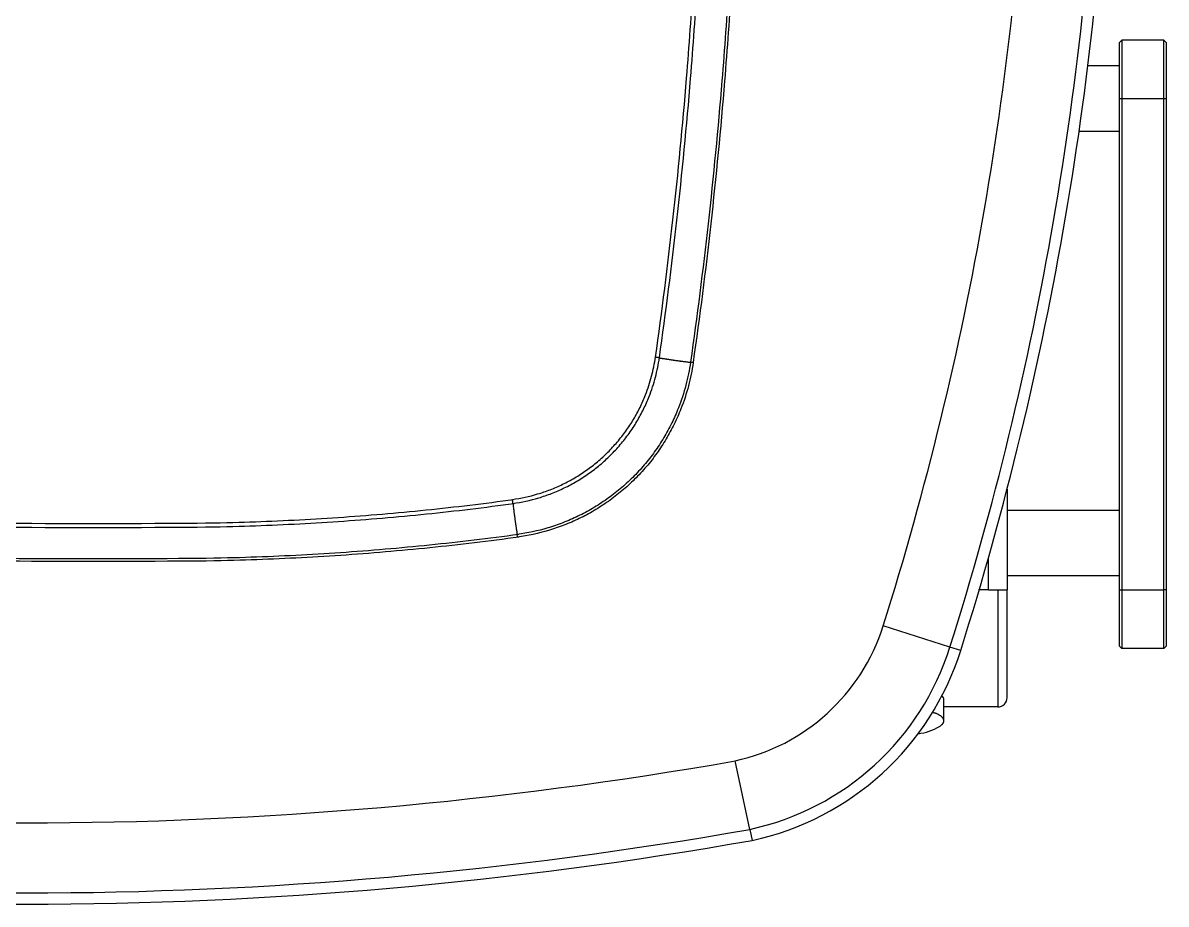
# Model space of a CAD drawing. Extents: x 2733443 to 3206532, y -1516114 to -1264405.
# Drawn here: x 2992776.5 to 2992988.2, y -1491565.1 to -1491401.9 of the extents above; entities that cross this region are included whole.
import ezdxf

# ---------------------------------------------------------------- set-up
doc = ezdxf.new("R2010")
doc.units = 0
doc.header["$MEASUREMENT"] = 0
doc.linetypes.add('1', pattern=[0, 0, 0])
doc.layers.get('0').update_dxf_attribs({"color": 250, "linetype": '1'})
doc.layers.add('furniture', color=33, linetype='Continuous')

# ---------------------------------------------------------------- blocks, each defined once
blk = doc.blocks.new('EQUIPMENT')
at = {"layer": 'furniture'}
for p, q in [((-38613.18, 10758.33), (-38613.61, 10757.9)), ((-38613.61, 10747.5), (-38613.61, 10757.9)), ((-38605.38, 10758.33), (-38613.18, 10758.33)), ((-38613.18, 10758.33), (-38613.18, 10747.5)), ((-38605.38, 10747.5), (-38605.38, 10758.33)), ((-38604.95, 10757.9), (-38605.38, 10758.33)), ((-38604.95, 10757.9), (-38604.95, 10747.5)), ((-38613.61, 10753.57), (-38619.44, 10753.57)), ((-38613.61, 10656.54), (-38613.61, 10747.5)), ((-38613.18, 10747.5), (-38613.61, 10747.5)), ((-38605.38, 10747.5), (-38613.18, 10747.5)), ((-38613.18, 10747.5), (-38613.18, 10656.54)), ((-38605.38, 10656.54), (-38605.38, 10747.5)), ((-38604.95, 10747.5), (-38605.38, 10747.5)), ((-38604.95, 10747.5), (-38604.95, 10656.54)), ((-38613.61, 10741.44), (-38621.06, 10741.44)), ((-38699.51, 10699.64), (-38699.49, 10699.64)), ((-38698.78, 10699.52), (-38698.61, 10699.5)), ((-38693.03, 10698.71), (-38693.01, 10698.7)), ((-38634.4, 10675.2), (-38634.4, 10656.54)), ((-38725.99, 10673.3), (-38725.99, 10673.28)), ((-38725.91, 10672.57), (-38725.89, 10672.39)), ((-38613.61, 10671.26), (-38634.4, 10671.26)), ((-38725.12, 10666.81), (-38725.12, 10666.79)), ((-38637.87, 10656.54), (-38637.87, 10662.45)), ((-38613.61, 10659.14), (-38634.4, 10659.14)), ((-38637.87, 10656.54), (-38639.67, 10656.54)), ((-38637.87, 10656.54), (-38636.13, 10656.54)), ((-38636.13, 10656.54), (-38634.4, 10656.54)), ((-38636.13, 10656.54), (-38636.13, 10634.88)), ((-38634.4, 10636.61), (-38634.4, 10656.54)), ((-38613.61, 10646.14), (-38613.61, 10656.54)), ((-38613.61, 10656.54), (-38613.18, 10656.54)), ((-38613.18, 10656.54), (-38605.38, 10656.54)), ((-38613.18, 10656.54), (-38613.18, 10645.71)), ((-38605.38, 10645.71), (-38605.38, 10656.54)), ((-38604.95, 10656.54), (-38605.38, 10656.54)), ((-38604.95, 10656.54), (-38604.95, 10646.14)), ((-38644.97, 10645.97), (-38657.35, 10649.88)), ((-38642.99, 10645.35), (-38644.97, 10645.97)), ((-38613.18, 10645.71), (-38613.61, 10646.14)), ((-38605.38, 10645.71), (-38613.18, 10645.71)), ((-38604.95, 10646.14), (-38605.38, 10645.71)), ((-38646.1, 10632.32), (-38646.1, 10636.18)), ((-38636.13, 10634.88), (-38646.1, 10634.88)), ((-38648.2, 10633.89), (-38647.99, 10633.82)), ((-38682.04, 10612.21), (-38684.77, 10624.9)), ((-38682.04, 10612.21), (-38681.6, 10610.18))]:
    blk.add_line(p, q, dxfattribs=at)
for centre, radius, start, end in [((-39221.31, 10827.86), 606.44, 342.48462, 358.09787), ((-39221.31, 10827.86), 591.38, 342.48462, 357.88966), ((-39221.31, 10827.86), 604.36, 342.48462, 357.88966), ((-38711.61, 10622.24), 78.34, 81.0841, 81.1027), ((-38711.56, 10622.64), 77.94, 81.0496, 81.0682), ((-38711.47, 10623.05), 77.52, 81.0506, 81.0694), ((-38711.41, 10623.39), 77.17, 81.0354, 81.0541), ((-38711.38, 10623.76), 76.8, 81.0006, 81.0194), ((-38711.29, 10624.17), 76.38, 80.9985, 81.0173), ((-38711.25, 10624.55), 76, 80.9635, 80.9824), ((-38711.16, 10624.94), 75.61, 80.9643, 80.9833), ((-38711.12, 10625.35), 75.19, 80.926, 80.9451), ((-38711.06, 10625.78), 74.75, 80.9041, 80.9232), ((-38710.97, 10626.19), 74.34, 80.9048, 80.924), ((-38710.93, 10626.57), 73.96, 80.863, 80.8823), ((-38710.83, 10627.05), 73.47, 80.8637, 80.883), ((-38710.75, 10627.6), 72.91, 80.8414, 80.8608), ((-38710.71, 10627.9), 72.61, 80.8157, 80.8352), ((-38710.71, 10627.93), 72.58, 80.79, 80.8094), ((-38710.54, 10628.94), 71.56, 80.7737, 80.7934), ((-38710.25, 10630.66), 69.81, 80.7638, 80.7839), ((-38710.48, 10629.41), 71.08, 80.7254, 80.745), ((-38711.1, 10625.42), 75.12, 80.7244, 80.7428), ((-38710.08, 10631.72), 68.74, 80.7009, 80.7213), ((-38708.46, 10641.72), 58.6, 80.6595, 80.6839), ((-38710.59, 10628.65), 71.85, 80.654, 80.6726), ((-38729.12, 10515.55), 186.46, 80.6735, 80.68), ((-38708.45, 10641.78), 58.55, 80.5881, 80.6145), ((-38707.31, 10648.54), 51.69, 80.5701, 80.6159), ((-38721.22, 10564.72), 136.66, 80.5506, 80.5732), ((-38681.96, 10800.3), 102.17, 260.6208, 260.7226), ((-38681.02, 10806.06), 108.01, 260.7226, 260.8205), ((-38680.27, 10810.62), 112.63, 260.8158, 260.9111), ((-38679.9, 10812.95), 114.99, 260.9121, 261.0068), ((-38679.44, 10815.8), 117.87, 261.0048, 261.0983), ((-38679, 10818.67), 120.78, 261.1006, 261.1929), ((-38678.57, 10821.41), 123.55, 261.1904, 261.2815), ((-38678.25, 10823.5), 125.67, 261.2835, 261.3739), ((-38677.93, 10825.56), 127.75, 261.3701, 261.4597), ((-38677.7, 10827.16), 129.37, 261.4616, 261.5506), ((-38677.47, 10828.64), 130.87, 261.5499, 261.6383), ((-38677.32, 10829.7), 131.93, 261.6378, 261.7257), ((-38677.22, 10830.39), 132.63, 261.7261, 261.8138), ((-38677.2, 10830.54), 132.79, 261.8164, 261.9041), ((-38677.15, 10830.89), 133.14, 261.9015, 261.9889), ((-38677.1, 10831.3), 133.55, 261.9922, 262.0792), ((-38677.31, 10829.74), 131.98, 262.0778, 262.1656), ((-38677.75, 10826.59), 128.79, 262.1683, 262.2581), ((-38677.52, 10828.24), 130.46, 262.2545, 262.3424), ((-38676.69, 10834.44), 136.72, 262.3437, 262.4265), ((-38678.31, 10822.45), 124.62, 262.4398, 262.5312), ((-38680.78, 10803.7), 105.71, 262.5365, 262.6456), ((-38678, 10824.48), 126.67, 262.6032, 262.6882), ((-38655.66, 10998.45), 302.07, 262.6852, 262.7173), ((-38681.29, 10799.45), 101.42, 262.8273, 262.9465), ((-38683.15, 10784.36), 86.22, 262.9428, 263.1532), ((-38667.25, 10914.24), 217.07, 263.072, 263.1802), ((-38699.67, 10642.08), 57.02, 83.2749, 83.291), ((-38699.72, 10641.63), 57.47, 83.2623, 83.2783), ((-38699.76, 10641.3), 57.8, 83.2425, 83.2584), ((-38699.8, 10640.98), 58.12, 83.23, 83.2459), ((-38699.83, 10640.67), 58.43, 83.214, 83.2298), ((-38699.87, 10640.35), 58.75, 83.1981, 83.2138), ((-38699.91, 10640.02), 59.08, 83.1822, 83.1979), ((-38699.95, 10639.72), 59.39, 83.1664, 83.182), ((-38699.99, 10639.43), 59.68, 83.147, 83.1626), ((-38700.02, 10639.1), 60.02, 83.1349, 83.1505), ((-38700.06, 10638.79), 60.32, 83.1157, 83.1312), ((-38700.1, 10638.46), 60.66, 83.1002, 83.1156), ((-38700.14, 10638.18), 60.94, 83.0847, 83.1001), ((-38700.16, 10637.98), 61.14, 83.0693, 83.0847), ((-38700.22, 10637.54), 61.59, 83.0503, 83.0656), ((-38700.3, 10636.89), 62.24, 83.0314, 83.0466), ((-38700.24, 10637.07), 62.05, 83.0496, 83.0648), ((-38700.19, 10637.9), 61.22, 82.9858, 83.0013), ((-38700.39, 10636.09), 63.04, 82.9975, 83.0125), ((-38700.9, 10631.75), 67.42, 82.9985, 83.0126), ((-38700.33, 10636.79), 62.35, 82.9442, 82.9596), ((-38699.26, 10645.26), 53.81, 82.9479, 82.9663), ((-38700.83, 10632.33), 66.84, 82.9555, 82.9694), ((-38714.4, 10522.88), 177.12, 82.9356, 82.9404), ((-38699.47, 10643.66), 55.42, 82.8783, 82.8978), ((-38698.78, 10649.05), 49.98, 82.8688, 82.9023), ((-38709.28, 10564.88), 134.81, 82.8636, 82.8799), ((-38804.46, 10663.67), 79.05, 6.9655, 6.9839), ((-38804.07, 10663.73), 78.66, 6.9361, 6.9546), ((-38803.68, 10663.76), 78.27, 6.9285, 6.947), ((-38803.29, 10663.82), 77.88, 6.9037, 6.9223), ((-38802.91, 10663.85), 77.5, 6.896, 6.9146), ((-38802.54, 10663.9), 77.12, 6.8687, 6.8874), ((-38802.12, 10663.96), 76.7, 6.8436, 6.8624), ((-38801.72, 10663.99), 76.3, 6.8381, 6.8569), ((-38801.29, 10664.05), 75.86, 6.8128, 6.8317), ((-38800.9, 10664.09), 75.47, 6.8049, 6.8238), ((-38800.43, 10664.17), 75, 6.7644, 6.7834), ((-38800.08, 10664.2), 74.65, 6.7563, 6.7754), ((-38799.57, 10664.26), 74.13, 6.733, 6.7522), ((-38799, 10664.31), 73.56, 6.7295, 6.7488), ((-38798.71, 10664.37), 73.26, 6.6861, 6.7054), ((-38798.68, 10664.36), 73.24, 6.6849, 6.7041), ((-38797.65, 10664.49), 72.19, 6.6564, 6.6759), ((-38795.89, 10664.68), 70.43, 6.6431, 6.6631), ((-38797.15, 10664.54), 71.7, 6.6251, 6.6446), ((-38801.23, 10664.07), 75.8, 6.6011, 6.6193), ((-38794.82, 10664.82), 69.34, 6.5765, 6.5967), ((-38784.66, 10665.99), 59.12, 6.5455, 6.5697), ((-38797.94, 10664.45), 72.49, 6.5419, 6.5604), ((-38912.72, 10651.25), 188.03, 6.5473, 6.5537), ((-38784.61, 10665.99), 59.07, 6.4837, 6.5099), ((-38777.72, 10666.77), 52.14, 6.4476, 6.493), ((-38862.89, 10657.12), 137.85, 6.4357, 6.4581), ((-38624.43, 10683.95), 102.11, 186.5022, 186.604), ((-38618.63, 10684.63), 107.95, 186.6051, 186.7031), ((-38614.04, 10685.16), 112.57, 186.6968, 186.7922), ((-38611.71, 10685.44), 114.92, 186.7957, 186.8904), ((-38608.85, 10685.78), 117.8, 186.8871, 186.9807), ((-38605.96, 10686.14), 120.71, 186.983, 187.0753), ((-38603.22, 10686.47), 123.47, 187.0729, 187.164), ((-38601.11, 10686.74), 125.6, 187.164, 187.2544), ((-38599.06, 10687), 127.67, 187.2526, 187.3422), ((-38597.44, 10687.21), 129.3, 187.3462, 187.4352), ((-38595.96, 10687.39), 130.79, 187.4307, 187.5191), ((-38594.91, 10687.54), 131.85, 187.5223, 187.6103), ((-38594.21, 10687.63), 132.55, 187.6084, 187.6962), ((-38594.06, 10687.66), 132.71, 187.6987, 187.7865), ((-38593.71, 10687.7), 133.06, 187.784, 187.8715), ((-38593.3, 10687.76), 133.48, 187.8737, 187.9607), ((-38594.86, 10687.55), 131.9, 187.963, 188.0509), ((-38598.01, 10687.1), 128.72, 188.0497, 188.1395), ((-38596.37, 10687.33), 130.38, 188.1392, 188.227), ((-38590.17, 10688.22), 136.64, 188.2251, 188.308), ((-38602.15, 10686.51), 124.54, 188.323, 188.4145), ((-38620.84, 10683.75), 105.64, 188.4181, 188.5273), ((-38600.12, 10686.77), 126.59, 188.488, 188.573), ((-38426.77, 10712.88), 301.89, 188.5692, 188.6013), ((-38625.07, 10683.08), 101.36, 188.7089, 188.8282), ((-38640.09, 10680.75), 86.16, 188.8272, 189.0377), ((-38510.9, 10700.98), 216.93, 188.9557, 189.0639), ((-38784.12, 10657.27), 59.77, 9.1537, 9.169), ((-38784.59, 10657.2), 60.24, 9.1291, 9.1444), ((-38785, 10657.15), 60.65, 9.1046, 9.1198), ((-38785.25, 10657.07), 60.92, 9.1204, 9.1356), ((-38785.61, 10657.06), 61.27, 9.0657, 9.0808), ((-38785.93, 10656.98), 61.6, 9.0767, 9.0917), ((-38786.27, 10656.93), 61.95, 9.0574, 9.0724), ((-38786.59, 10656.88), 62.27, 9.0382, 9.0531), ((-38786.92, 10656.83), 62.6, 9.019, 9.0339), ((-38787.23, 10656.79), 62.91, 9, 9.0148), ((-38787.58, 10656.74), 63.26, 8.981, 8.9958), ((-38787.92, 10656.65), 63.62, 8.992, 9.0068), ((-38788.21, 10656.61), 63.91, 8.9731, 8.9878), ((-38788.41, 10656.62), 64.11, 8.9245, 8.9392), ((-38788.87, 10656.51), 64.58, 8.9403, 8.9549), ((-38789.54, 10656.41), 65.26, 8.9263, 8.9408), ((-38789.35, 10656.45), 65.06, 8.903, 8.9176), ((-38788.51, 10656.57), 64.21, 8.8954, 8.9102), ((-38790.4, 10656.3), 66.12, 8.8596, 8.874), ((-38794.93, 10655.57), 70.71, 8.8675, 8.8809), ((-38789.67, 10656.38), 65.38, 8.8578, 8.8725), ((-38780.8, 10657.8), 56.4, 8.8097, 8.8272), ((-38794.34, 10655.67), 70.12, 8.8211, 8.8343), ((-38908.58, 10637.87), 185.73, 8.8366, 8.8411), ((-38782.47, 10657.52), 58.1, 8.7748, 8.7934), ((-38776.87, 10658.37), 52.43, 8.7613, 8.7931), ((-38864.76, 10644.83), 141.36, 8.7443, 8.7598), ((-38692.56, 10660.99), 36.92, 282.1734, 342.4846), ((-38692.56, 10660.99), 49.9, 282.1734, 342.4846), ((-38692.56, 10660.99), 51.98, 282.1734, 342.4846), ((-38636.13, 10636.61), 1.73, 270, 0), ((-38650.41, 10626.36), 7.85, 70.3964, 71.9907), ((-38650.21, 10626.98), 7.2, 68.5654, 70.2497), ((-38649.96, 10627.66), 6.47, 66.6313, 68.4407), ((-38649.64, 10628.46), 5.61, 64.3702, 66.372), ((-38649.32, 10629.17), 4.84, 61.9669, 64.1857), ((-38649.02, 10629.77), 4.16, 59.1938, 61.6445), ((-38648.72, 10630.32), 3.54, 56.2092, 58.9425), ((-38648.42, 10630.8), 2.97, 52.7056, 55.7658), ((-38648.13, 10631.2), 2.48, 48.8971, 52.3533), ((-38647.87, 10631.53), 2.05, 44.416, 48.3107), ((-38647.63, 10631.8), 1.69, 39.529, 43.9523), ((-38647.41, 10631.99), 1.4, 33.7967, 38.783), ((-38647.22, 10632.14), 1.17, 27.6035, 33.2445), ((-38646.96, 10632.36), 0.873, 328.6697, 335.4944), ((-38647.07, 10632.23), 0.988, 20.5033, 26.7831), ((-38646.93, 10632.34), 0.832, 335.5655, 342.4014), ((-38646.95, 10632.28), 0.856, 13.1414, 20.0573), ((-38646.83, 10632.32), 0.736, 342.0716, 349.6903), ((-38646.87, 10632.31), 0.774, 5.1343, 12.5067), ((-38646.8, 10632.32), 0.701, 349.0237, 356.9743), ((-38646.82, 10632.32), 0.72, 357.1708, 4.9426), ((-38652.16, 10640.25), 10.4, 277.1177, 300.1903), ((-38649.72, 10635.63), 5.18, 302.5822, 305.8628), ((-38647.59, 10632.84), 1.66, 302.6959, 310.2851), ((-38647.39, 10632.65), 1.39, 309.0516, 314.623), ((-38648.47, 10633.49), 2.76, 318.3042, 320.3613), ((-38647.29, 10632.53), 1.23, 319.7912, 324.7574), ((-38646.99, 10632.37), 0.898, 322.1195, 329.1801), ((-38816.21, 11371.88), 758.46, 260.02062, 279.97938), ((-38816.21, 11371.44), 770.99, 259.97796, 280.02204), ((-38816.21, 11371.37), 773, 259.97128, 280.02872)]:
    blk.add_arc(centre, radius, start, end, dxfattribs=at)
for points, knots in [([(-38699.51, 10699.64), (-38698.31, 10708.11), (-38697.23, 10716.6), (-38695.3, 10733.84), (-38694.45, 10742.58), (-38693.26, 10757.32), (-38692.84, 10763.29), (-38691.74, 10781.53), (-38691.26, 10793.8), (-38691.05, 10806.09)], [0, 0, 0, 0, 0.2400767, 0.2400767, 0.4866704, 0.4866704, 0.6547605, 0.6547605, 0.9993861, 0.9993861, 0.9993861, 0.9993861]), ([(-38698.78, 10699.52), (-38697.58, 10708), (-38696.5, 10716.5), (-38694.56, 10733.75), (-38693.72, 10742.5), (-38692.52, 10757.25), (-38692.1, 10763.23), (-38691, 10781.51), (-38690.52, 10793.81), (-38690.31, 10806.12)], [0, 0, 0, 0, 0.240077, 0.240077, 0.48667, 0.48667, 0.654761, 0.654761, 1, 1, 1, 1]), ([(-38684.49, 10806.02), (-38684.71, 10793.63), (-38685.19, 10781.24), (-38686.3, 10762.84), (-38686.72, 10756.82), (-38687.93, 10741.97), (-38688.78, 10733.16), (-38690.72, 10715.79), (-38691.81, 10707.24), (-38693.03, 10698.71)], [0, 0, 0, 0, 0.345239, 0.345239, 0.51333, 0.51333, 0.759923, 0.759923, 1, 1, 1, 1]), ([(-38684, 10806.02), (-38684.21, 10793.62), (-38684.69, 10781.23), (-38685.8, 10762.81), (-38686.23, 10756.79), (-38687.43, 10741.94), (-38688.29, 10733.12), (-38690.23, 10715.74), (-38691.32, 10707.19), (-38692.54, 10698.65)], [0, 0, 0, 0, 0.345239, 0.345239, 0.51333, 0.51333, 0.759923, 0.759923, 1, 1, 1, 1]), ([(-38725.99, 10673.3), (-38724.41, 10673.52), (-38722.85, 10673.86), (-38720.54, 10674.55), (-38719.76, 10674.81), (-38718.22, 10675.41), (-38717.45, 10675.75), (-38715.93, 10676.48), (-38715.19, 10676.88), (-38713.72, 10677.75), (-38713, 10678.21), (-38711.6, 10679.2), (-38710.91, 10679.73), (-38709.59, 10680.84), (-38708.95, 10681.43), (-38707.73, 10682.65), (-38707.14, 10683.28), (-38706.02, 10684.6), (-38705.49, 10685.28), (-38704.49, 10686.67), (-38704.02, 10687.39), (-38703.15, 10688.85), (-38702.74, 10689.6), (-38702, 10691.11), (-38701.67, 10691.88), (-38700.91, 10693.79), (-38700.53, 10694.96), (-38699.92, 10697.3), (-38699.68, 10698.47), (-38699.51, 10699.64)], [0, 0, 0, 0, 0.119244, 0.119244, 0.180746, 0.180746, 0.243289, 0.243289, 0.306691, 0.306691, 0.370754, 0.370754, 0.435264, 0.435264, 0.5, 0.5, 0.564736, 0.564736, 0.629246, 0.629246, 0.693309, 0.693309, 0.756711, 0.756711, 0.819254, 0.819254, 0.911064, 0.911064, 1, 1, 1, 1]), ([(-38725.91, 10672.57), (-38724.29, 10672.79), (-38722.69, 10673.13), (-38720.32, 10673.84), (-38719.52, 10674.11), (-38717.94, 10674.73), (-38717.16, 10675.07), (-38715.61, 10675.82), (-38714.84, 10676.23), (-38713.34, 10677.11), (-38712.6, 10677.59), (-38711.16, 10678.6), (-38710.46, 10679.14), (-38709.11, 10680.28), (-38708.46, 10680.88), (-38707.2, 10682.13), (-38706.6, 10682.78), (-38705.45, 10684.12), (-38704.91, 10684.82), (-38703.88, 10686.25), (-38703.4, 10686.98), (-38702.51, 10688.48), (-38702.1, 10689.24), (-38701.34, 10690.79), (-38700.99, 10691.57), (-38700.22, 10693.54), (-38699.82, 10694.73), (-38699.2, 10697.13), (-38698.96, 10698.32), (-38698.78, 10699.52)], [0, 0, 0, 0, 0.119244, 0.119244, 0.180746, 0.180746, 0.243289, 0.243289, 0.306691, 0.306691, 0.370754, 0.370754, 0.435264, 0.435264, 0.5, 0.5, 0.564736, 0.564736, 0.629246, 0.629246, 0.693309, 0.693309, 0.756711, 0.756711, 0.819254, 0.819254, 0.911064, 0.911064, 1, 1, 1, 1]), ([(-38693.03, 10698.71), (-38693.23, 10697.28), (-38693.51, 10695.87), (-38694.26, 10693.04), (-38694.72, 10691.62), (-38695.64, 10689.3), (-38696.04, 10688.37), (-38696.94, 10686.54), (-38697.43, 10685.64), (-38698.49, 10683.86), (-38699.06, 10683), (-38700.27, 10681.3), (-38700.92, 10680.48), (-38702.27, 10678.89), (-38702.98, 10678.12), (-38704.47, 10676.64), (-38705.24, 10675.93), (-38706.85, 10674.58), (-38707.67, 10673.95), (-38709.37, 10672.75), (-38710.25, 10672.18), (-38712.02, 10671.13), (-38712.93, 10670.65), (-38714.77, 10669.76), (-38715.69, 10669.36), (-38717.57, 10668.63), (-38718.51, 10668.31), (-38721.31, 10667.48), (-38723.21, 10667.07), (-38725.12, 10666.81)], [0, 0, 0, 0, 0.088936, 0.088936, 0.180746, 0.180746, 0.243289, 0.243289, 0.306691, 0.306691, 0.370754, 0.370754, 0.435264, 0.435264, 0.5, 0.5, 0.564736, 0.564736, 0.629246, 0.629246, 0.693309, 0.693309, 0.756711, 0.756711, 0.819254, 0.819254, 0.880756, 0.880756, 1, 1, 1, 1]), ([(-38692.54, 10698.65), (-38692.74, 10697.2), (-38693.03, 10695.77), (-38693.78, 10692.9), (-38694.25, 10691.47), (-38695.18, 10689.11), (-38695.59, 10688.17), (-38696.5, 10686.32), (-38697, 10685.4), (-38698.07, 10683.61), (-38698.65, 10682.73), (-38699.87, 10681.01), (-38700.52, 10680.18), (-38701.9, 10678.56), (-38702.62, 10677.78), (-38704.12, 10676.29), (-38704.91, 10675.57), (-38706.53, 10674.2), (-38707.37, 10673.56), (-38709.09, 10672.34), (-38709.97, 10671.77), (-38711.78, 10670.71), (-38712.69, 10670.22), (-38714.55, 10669.32), (-38715.49, 10668.91), (-38717.39, 10668.17), (-38718.35, 10667.85), (-38721.19, 10667), (-38723.1, 10666.58), (-38725.04, 10666.32)], [0, 0, 0, 0, 0.088936, 0.088936, 0.180746, 0.180746, 0.243289, 0.243289, 0.306691, 0.306691, 0.370754, 0.370754, 0.435264, 0.435264, 0.5, 0.5, 0.564736, 0.564736, 0.629246, 0.629246, 0.693309, 0.693309, 0.756711, 0.756711, 0.819254, 0.819254, 0.880756, 0.880756, 1, 1, 1, 1]), ([(-38906.54, 10672.57), (-38901.14, 10671.83), (-38895.73, 10671.19), (-38859.88, 10670.08), (-38854.44, 10669.61), (-38843.54, 10668.87), (-38838.08, 10668.59), (-38827.16, 10668.22), (-38821.69, 10668.13), (-38785.54, 10668.13), (-38780.07, 10668.22), (-38769.14, 10668.59), (-38763.69, 10668.87), (-38752.79, 10669.61), (-38747.35, 10670.07), (-38736.5, 10671.18), (-38731.09, 10671.83), (-38725.69, 10672.57)], [0, 0, 0, 0, 0.124748, 0.124748, 0.249711, 0.249711, 0.374819, 0.374819, 0.5, 0.5, 0.625181, 0.625181, 0.750289, 0.750289, 0.875252, 0.875252, 1, 1, 1, 1]), ([(-38906.42, 10673.3), (-38901.03, 10672.57), (-38895.63, 10671.92), (-38859.8, 10670.81), (-38854.37, 10670.35), (-38843.48, 10669.61), (-38838.04, 10669.33), (-38827.13, 10668.96), (-38821.67, 10668.87), (-38785.53, 10668.87), (-38780.07, 10668.96), (-38769.16, 10669.33), (-38763.71, 10669.61), (-38752.83, 10670.35), (-38747.4, 10670.81), (-38736.57, 10671.92), (-38731.17, 10672.57), (-38725.78, 10673.3)], [0, 0, 0, 0, 0.124748, 0.124748, 0.249711, 0.249711, 0.374819, 0.374819, 0.5, 0.5, 0.625181, 0.625181, 0.750289, 0.750289, 0.875252, 0.875252, 1, 1, 1, 1]), ([(-38724.82, 10666.32), (-38730.29, 10665.57), (-38735.78, 10664.92), (-38746.77, 10663.79), (-38752.28, 10663.32), (-38763.32, 10662.57), (-38768.85, 10662.29), (-38779.92, 10661.91), (-38785.45, 10661.82), (-38821.75, 10661.82), (-38827.29, 10661.91), (-38838.36, 10662.29), (-38843.89, 10662.57), (-38854.93, 10663.32), (-38860.44, 10663.79), (-38896.43, 10664.92), (-38901.91, 10665.57), (-38907.38, 10666.32)], [0, 0, 0, 0, 0.124748, 0.124748, 0.249711, 0.249711, 0.374819, 0.374819, 0.5, 0.5, 0.625181, 0.625181, 0.750289, 0.750289, 0.875252, 0.875252, 1, 1, 1, 1]), ([(-38724.9, 10666.81), (-38730.37, 10666.06), (-38735.84, 10665.41), (-38746.82, 10664.28), (-38752.33, 10663.81), (-38763.36, 10663.06), (-38768.88, 10662.78), (-38779.94, 10662.4), (-38785.47, 10662.31), (-38821.76, 10662.31), (-38827.29, 10662.4), (-38838.35, 10662.78), (-38843.87, 10663.06), (-38854.9, 10663.81), (-38860.4, 10664.28), (-38896.38, 10665.41), (-38901.86, 10666.06), (-38907.32, 10666.81)], [0, 0, 0, 0, 0.124748, 0.124748, 0.249711, 0.249711, 0.374819, 0.374819, 0.5, 0.5, 0.625181, 0.625181, 0.750289, 0.750289, 0.875252, 0.875252, 1, 1, 1, 1])]:
    blk.add_open_spline(points, degree=3, knots=knots, dxfattribs=at)
blk.add_open_spline([(-38646.1, 10636.18), (-38646.1, 10636.42), (-38646.22, 10636.7), (-38646.46, 10636.98)], degree=3, dxfattribs=at)

msp = doc.modelspace()

# ---------------------------------------------------------------- block references
at = {"color": 240, "true_color": 0xed1f24}
msp.add_blockref('EQUIPMENT', (3031593.1809, -1502163.4359), dxfattribs=at)

doc.saveas('drawing.dxf')
